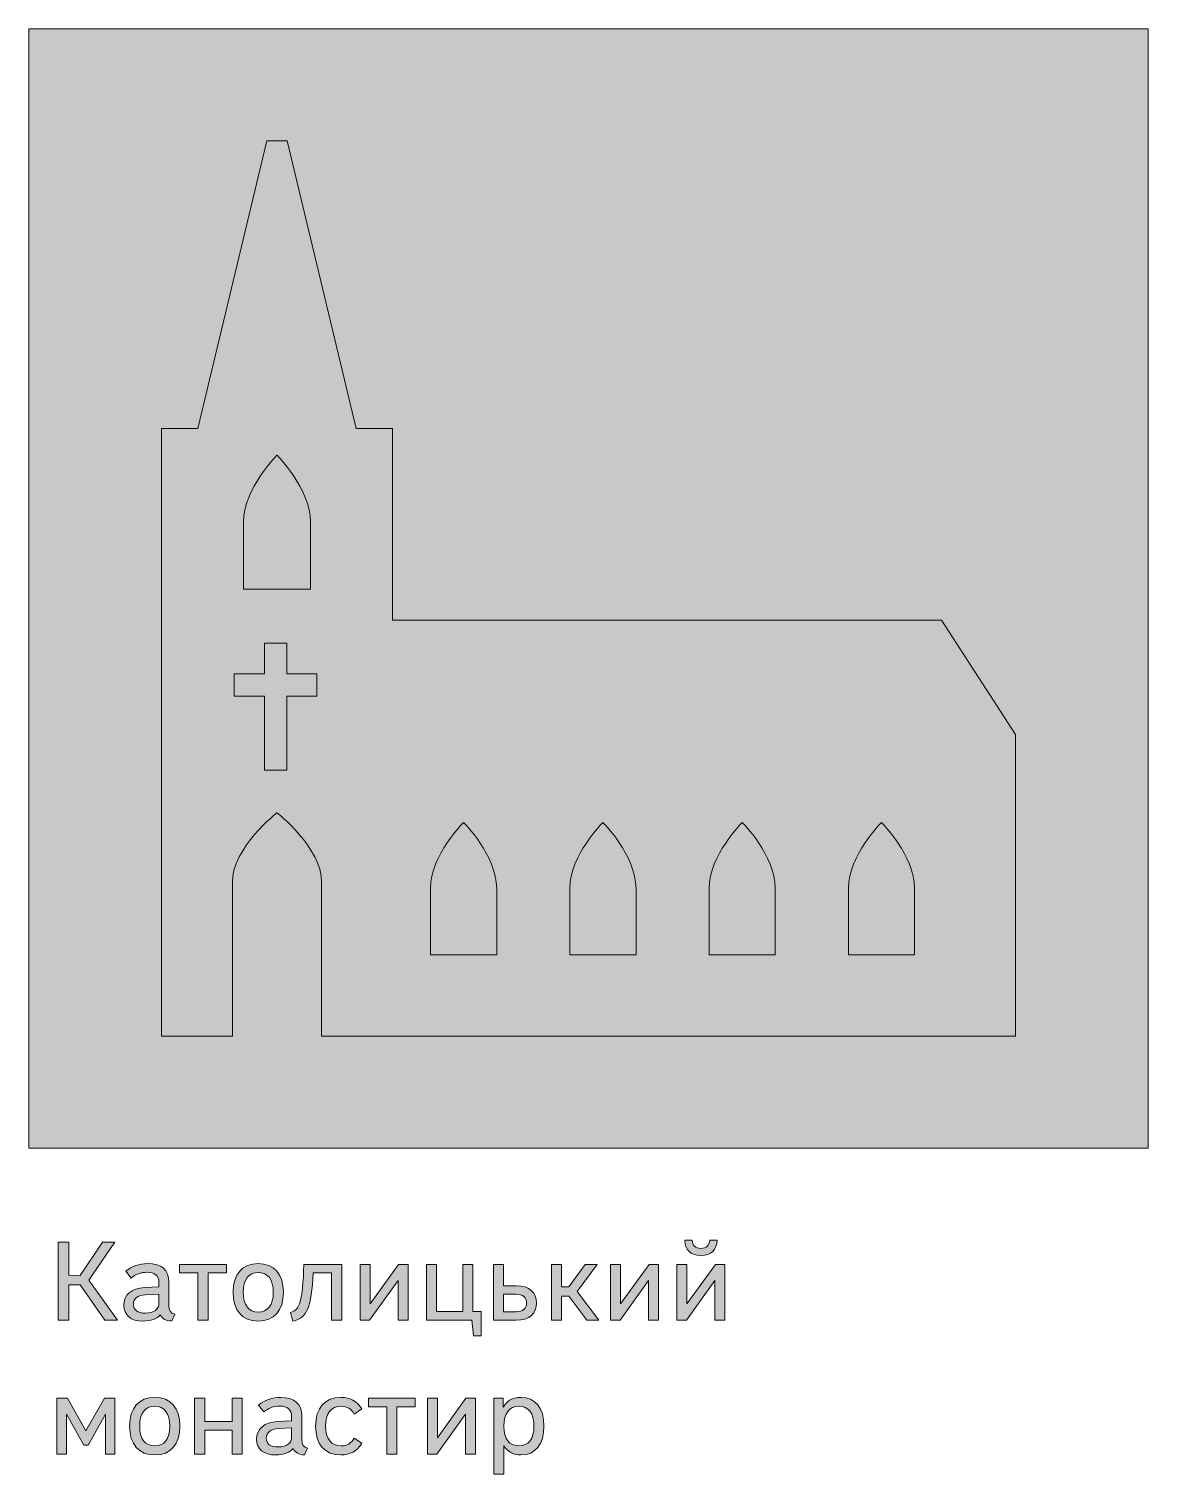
# Model space of a CAD drawing. Header units: millimetres. Extents: x -1334 to 1514, y -1037 to 10.
# Drawn here: x -26.3 to 73.7, y -291.1 to -162 of the extents above; entities that cross this region are included whole.
import ezdxf

# ---------------------------------------------------------------- set-up
doc = ezdxf.new("R2010")
doc.units = ezdxf.units.MM
doc.header["$MEASUREMENT"] = 0
doc.layers.add('bg', color=7, linetype='Continuous', lineweight=0)
doc.layers.add('icons', color=7, linetype='Continuous', lineweight=0)

# ---------------------------------------------------------------- blocks, each defined once
blk = doc.blocks.new('Block_45')
at = {"layer": 'icons', "true_color": 0x231f20, "transparency": 33554687}
h = blk.add_hatch(color=250, dxfattribs=at)
h.dxf.hatch_style = 2
edge = h.paths.add_edge_path()
edge.add_spline(control_points=[(-23.67, -270.4), (-23.67, -270.4), (-22.73, -270.4), (-22.73, -270.4), (-22.73, -270.4), (-22.73, -273.37), (-22.73, -273.37), (-22.73, -273.37), (-21.73, -273.38), (-21.73, -273.38), (-21.73, -273.38), (-19.73, -270.4), (-19.73, -270.4), (-19.73, -270.4), (-18.62, -270.4), (-18.62, -270.4), (-18.62, -270.4), (-20.95, -273.8), (-20.95, -273.8), (-20.95, -273.8), (-18.39, -277.38), (-18.39, -277.38), (-18.39, -277.38), (-19.52, -277.38), (-19.52, -277.38), (-19.52, -277.38), (-21.72, -274.23), (-21.72, -274.23), (-21.72, -274.23), (-22.73, -274.22), (-22.73, -274.22), (-22.73, -274.22), (-22.73, -277.38), (-22.73, -277.38), (-22.73, -277.38), (-23.67, -277.38), (-23.67, -277.38), (-23.67, -277.38), (-23.67, -270.4), (-23.67, -270.4)], knot_values=[0, 0, 0, 0, 1, 1, 1, 2, 2, 2, 3, 3, 3, 4, 4, 4, 5, 5, 5, 6, 6, 6, 7, 7, 7, 8, 8, 8, 9, 9, 9, 10, 10, 10, 11, 11, 11, 12, 12, 12, 13, 13, 13, 13], degree=3, periodic=0)
h = blk.add_hatch(color=250, dxfattribs=at)
h.dxf.hatch_style = 2
edge = h.paths.add_edge_path()
edge.add_spline(control_points=[(32.31, -270.23), (32.31, -270.23), (32.97, -270.23), (32.97, -270.23), (32.98, -270.7), (33.26, -270.96), (33.75, -270.96), (34.24, -270.96), (34.51, -270.7), (34.53, -270.23), (34.53, -270.23), (35.19, -270.23), (35.19, -270.23), (35.19, -271.09), (34.66, -271.6), (33.75, -271.6), (32.83, -271.6), (32.31, -271.09), (32.31, -270.23)], knot_values=[0, 0, 0, 0, 1, 1, 1, 2, 2, 2, 3, 3, 3, 4, 4, 4, 5, 5, 5, 6, 6, 6, 6], degree=3, periodic=0)
edge = h.paths.add_edge_path()
edge.add_spline(control_points=[(35.04, -272.4), (35.04, -272.4), (35.89, -272.4), (35.89, -272.4), (35.89, -272.4), (35.89, -277.38), (35.89, -277.38), (35.89, -277.38), (34.99, -277.38), (34.99, -277.38), (34.99, -277.38), (34.99, -273.83), (34.99, -273.83), (34.99, -273.83), (32.45, -277.38), (32.45, -277.38), (32.45, -277.38), (31.6, -277.38), (31.6, -277.38), (31.6, -277.38), (31.6, -272.4), (31.6, -272.4), (31.6, -272.4), (32.5, -272.4), (32.5, -272.4), (32.5, -272.4), (32.5, -275.93), (32.5, -275.93), (32.5, -275.93), (35.04, -272.4), (35.04, -272.4)], knot_values=[0, 0, 0, 0, 1, 1, 1, 2, 2, 2, 3, 3, 3, 4, 4, 4, 5, 5, 5, 6, 6, 6, 7, 7, 7, 8, 8, 8, 9, 9, 9, 10, 10, 10, 10], degree=3, periodic=0)
h = blk.add_hatch(color=250, dxfattribs=at)
h.dxf.hatch_style = 2
edge = h.paths.add_edge_path()
edge.add_spline(control_points=[(-15.88, -275.11), (-16.57, -275.14), (-16.96, -275.46), (-16.96, -275.96), (-16.96, -276.47), (-16.59, -276.75), (-15.88, -276.75), (-15.12, -276.75), (-14.68, -276.42), (-14.68, -275.82), (-14.68, -275.82), (-14.68, -275.05), (-14.68, -275.05), (-14.68, -275.05), (-15.88, -275.11), (-15.88, -275.11)], knot_values=[0, 0, 0, 0, 1, 1, 1, 2, 2, 2, 3, 3, 3, 4, 4, 4, 5, 5, 5, 5], degree=3, periodic=0)
edge = h.paths.add_edge_path()
edge.add_spline(control_points=[(-17.63, -273.01), (-17.1, -272.56), (-16.45, -272.32), (-15.67, -272.32), (-14.45, -272.32), (-13.79, -272.9), (-13.79, -273.96), (-13.79, -273.96), (-13.79, -276.12), (-13.79, -276.12), (-13.79, -276.53), (-13.6, -276.79), (-13.27, -276.85), (-13.27, -276.85), (-13.54, -277.45), (-13.54, -277.45), (-14.03, -277.45), (-14.38, -277.25), (-14.56, -276.89), (-14.82, -277.24), (-15.4, -277.46), (-16.09, -277.46), (-17.2, -277.46), (-17.81, -276.93), (-17.81, -276.05), (-17.81, -275.12), (-17.13, -274.53), (-15.96, -274.47), (-15.96, -274.47), (-14.68, -274.4), (-14.68, -274.4), (-14.68, -274.4), (-14.68, -273.99), (-14.68, -273.99), (-14.68, -273.42), (-15.06, -273.1), (-15.75, -273.1), (-16.28, -273.1), (-16.78, -273.27), (-17.17, -273.61), (-17.17, -273.61), (-17.63, -273.01), (-17.63, -273.01)], knot_values=[0, 0, 0, 0, 1, 1, 1, 2, 2, 2, 3, 3, 3, 4, 4, 4, 5, 5, 5, 6, 6, 6, 7, 7, 7, 8, 8, 8, 9, 9, 9, 10, 10, 10, 11, 11, 11, 12, 12, 12, 13, 13, 13, 14, 14, 14, 14], degree=3, periodic=0)
h = blk.add_hatch(color=250, dxfattribs=at)
h.dxf.hatch_style = 2
edge = h.paths.add_edge_path()
edge.add_spline(control_points=[(-12.83, -272.4), (-12.83, -272.4), (-8.65, -272.4), (-8.65, -272.4), (-8.65, -272.4), (-8.65, -273.16), (-8.65, -273.16), (-8.65, -273.16), (-10.29, -273.16), (-10.29, -273.16), (-10.29, -273.16), (-10.29, -277.38), (-10.29, -277.38), (-10.29, -277.38), (-11.19, -277.38), (-11.19, -277.38), (-11.19, -277.38), (-11.19, -273.16), (-11.19, -273.16), (-11.19, -273.16), (-12.83, -273.16), (-12.83, -273.16), (-12.83, -273.16), (-12.83, -272.4), (-12.83, -272.4)], knot_values=[0, 0, 0, 0, 1, 1, 1, 2, 2, 2, 3, 3, 3, 4, 4, 4, 5, 5, 5, 6, 6, 6, 7, 7, 7, 8, 8, 8, 8], degree=3, periodic=0)
h = blk.add_hatch(color=250, dxfattribs=at)
h.dxf.hatch_style = 2
edge = h.paths.add_edge_path()
edge.add_spline(control_points=[(-5.81, -276.65), (-4.94, -276.65), (-4.46, -276.03), (-4.46, -274.89), (-4.46, -273.73), (-4.94, -273.12), (-5.81, -273.12), (-6.67, -273.12), (-7.15, -273.73), (-7.15, -274.89), (-7.15, -276.03), (-6.67, -276.65), (-5.81, -276.65)], knot_values=[0, 0, 0, 0, 1, 1, 1, 2, 2, 2, 3, 3, 3, 4, 4, 4, 4], degree=3, periodic=0)
edge = h.paths.add_edge_path()
edge.add_spline(control_points=[(-5.81, -277.46), (-7.23, -277.46), (-8.05, -276.52), (-8.05, -274.89), (-8.05, -273.25), (-7.23, -272.32), (-5.81, -272.32), (-4.38, -272.32), (-3.56, -273.25), (-3.56, -274.89), (-3.56, -276.52), (-4.38, -277.46), (-5.81, -277.46)], knot_values=[0, 0, 0, 0, 1, 1, 1, 2, 2, 2, 3, 3, 3, 4, 4, 4, 4], degree=3, periodic=0)
h = blk.add_hatch(color=250, dxfattribs=at)
h.dxf.hatch_style = 2
edge = h.paths.add_edge_path()
edge.add_spline(control_points=[(-2.92, -276.7), (-2.06, -276.44), (-1.86, -275.75), (-1.72, -272.4), (-1.72, -272.4), (1.65, -272.4), (1.65, -272.4), (1.65, -272.4), (1.65, -277.38), (1.65, -277.38), (1.65, -277.38), (0.75, -277.38), (0.75, -277.38), (0.75, -277.38), (0.75, -273.16), (0.75, -273.16), (0.75, -273.16), (-0.91, -273.16), (-0.91, -273.16), (-1.04, -276.25), (-1.42, -277.14), (-2.72, -277.48), (-2.72, -277.48), (-2.92, -276.7), (-2.92, -276.7)], knot_values=[0, 0, 0, 0, 1, 1, 1, 2, 2, 2, 3, 3, 3, 4, 4, 4, 5, 5, 5, 6, 6, 6, 7, 7, 7, 8, 8, 8, 8], degree=3, periodic=0)
h = blk.add_hatch(color=250, dxfattribs=at)
h.dxf.hatch_style = 2
edge = h.paths.add_edge_path()
edge.add_spline(control_points=[(6.74, -272.4), (6.74, -272.4), (7.59, -272.4), (7.59, -272.4), (7.59, -272.4), (7.59, -277.38), (7.59, -277.38), (7.59, -277.38), (6.69, -277.38), (6.69, -277.38), (6.69, -277.38), (6.69, -273.83), (6.69, -273.83), (6.69, -273.83), (4.15, -277.38), (4.15, -277.38), (4.15, -277.38), (3.3, -277.38), (3.3, -277.38), (3.3, -277.38), (3.3, -272.4), (3.3, -272.4), (3.3, -272.4), (4.2, -272.4), (4.2, -272.4), (4.2, -272.4), (4.2, -275.93), (4.2, -275.93), (4.2, -275.93), (6.74, -272.4), (6.74, -272.4)], knot_values=[0, 0, 0, 0, 1, 1, 1, 2, 2, 2, 3, 3, 3, 4, 4, 4, 5, 5, 5, 6, 6, 6, 7, 7, 7, 8, 8, 8, 9, 9, 9, 10, 10, 10, 10], degree=3, periodic=0)
h = blk.add_hatch(color=250, dxfattribs=at)
h.dxf.hatch_style = 2
edge = h.paths.add_edge_path()
edge.add_spline(control_points=[(13.42, -278.77), (13.42, -278.77), (13.27, -277.38), (13.27, -277.38), (13.27, -277.38), (9.23, -277.38), (9.23, -277.38), (9.23, -277.38), (9.23, -272.4), (9.23, -272.4), (9.23, -272.4), (10.13, -272.4), (10.13, -272.4), (10.13, -272.4), (10.13, -276.6), (10.13, -276.6), (10.13, -276.6), (12.47, -276.6), (12.47, -276.6), (12.47, -276.6), (12.47, -272.4), (12.47, -272.4), (12.47, -272.4), (13.37, -272.4), (13.37, -272.4), (13.37, -272.4), (13.37, -276.6), (13.37, -276.6), (13.37, -276.6), (14.11, -276.6), (14.11, -276.6), (14.11, -276.6), (14.11, -278.77), (14.11, -278.77), (14.11, -278.77), (13.42, -278.77), (13.42, -278.77)], knot_values=[0, 0, 0, 0, 1, 1, 1, 2, 2, 2, 3, 3, 3, 4, 4, 4, 5, 5, 5, 6, 6, 6, 7, 7, 7, 8, 8, 8, 9, 9, 9, 10, 10, 10, 11, 11, 11, 12, 12, 12, 12], degree=3, periodic=0)
h = blk.add_hatch(color=250, dxfattribs=at)
h.dxf.hatch_style = 2
edge = h.paths.add_edge_path()
edge.add_spline(control_points=[(17.24, -276.63), (17.84, -276.63), (18.17, -276.34), (18.17, -275.85), (18.17, -275.35), (17.84, -275.06), (17.24, -275.06), (17.24, -275.06), (16.11, -275.06), (16.11, -275.06), (16.11, -275.06), (16.11, -276.63), (16.11, -276.63), (16.11, -276.63), (17.24, -276.63), (17.24, -276.63)], knot_values=[0, 0, 0, 0, 1, 1, 1, 2, 2, 2, 3, 3, 3, 4, 4, 4, 5, 5, 5, 5], degree=3, periodic=0)
edge = h.paths.add_edge_path()
edge.add_spline(control_points=[(19.07, -275.85), (19.07, -276.82), (18.41, -277.38), (17.24, -277.38), (17.24, -277.38), (15.21, -277.38), (15.21, -277.38), (15.21, -277.38), (15.21, -272.4), (15.21, -272.4), (15.21, -272.4), (16.11, -272.4), (16.11, -272.4), (16.11, -272.4), (16.11, -274.31), (16.11, -274.31), (16.11, -274.31), (17.24, -274.31), (17.24, -274.31), (18.41, -274.31), (19.07, -274.87), (19.07, -275.85)], knot_values=[0, 0, 0, 0, 1, 1, 1, 2, 2, 2, 3, 3, 3, 4, 4, 4, 5, 5, 5, 6, 6, 6, 7, 7, 7, 7], degree=3, periodic=0)
h = blk.add_hatch(color=250, dxfattribs=at)
h.dxf.hatch_style = 2
edge = h.paths.add_edge_path()
edge.add_spline(control_points=[(21.29, -275.22), (21.29, -275.22), (21.29, -277.38), (21.29, -277.38), (21.29, -277.38), (20.39, -277.38), (20.39, -277.38), (20.39, -277.38), (20.39, -272.4), (20.39, -272.4), (20.39, -272.4), (21.29, -272.4), (21.29, -272.4), (21.29, -272.4), (21.29, -274.4), (21.29, -274.4), (21.29, -274.4), (21.96, -274.4), (21.96, -274.4), (21.96, -274.4), (23.42, -272.4), (23.42, -272.4), (23.42, -272.4), (24.48, -272.4), (24.48, -272.4), (24.48, -272.4), (22.69, -274.81), (22.69, -274.81), (22.69, -274.81), (24.62, -277.38), (24.62, -277.38), (24.62, -277.38), (23.56, -277.38), (23.56, -277.38), (23.56, -277.38), (21.96, -275.22), (21.96, -275.22), (21.96, -275.22), (21.29, -275.22), (21.29, -275.22)], knot_values=[0, 0, 0, 0, 1, 1, 1, 2, 2, 2, 3, 3, 3, 4, 4, 4, 5, 5, 5, 6, 6, 6, 7, 7, 7, 8, 8, 8, 9, 9, 9, 10, 10, 10, 11, 11, 11, 12, 12, 12, 13, 13, 13, 13], degree=3, periodic=0)
h = blk.add_hatch(color=250, dxfattribs=at)
h.dxf.hatch_style = 2
edge = h.paths.add_edge_path()
edge.add_spline(control_points=[(29.11, -272.4), (29.11, -272.4), (29.96, -272.4), (29.96, -272.4), (29.96, -272.4), (29.96, -277.38), (29.96, -277.38), (29.96, -277.38), (29.06, -277.38), (29.06, -277.38), (29.06, -277.38), (29.06, -273.83), (29.06, -273.83), (29.06, -273.83), (26.52, -277.38), (26.52, -277.38), (26.52, -277.38), (25.67, -277.38), (25.67, -277.38), (25.67, -277.38), (25.67, -272.4), (25.67, -272.4), (25.67, -272.4), (26.57, -272.4), (26.57, -272.4), (26.57, -272.4), (26.57, -275.93), (26.57, -275.93), (26.57, -275.93), (29.11, -272.4), (29.11, -272.4)], knot_values=[0, 0, 0, 0, 1, 1, 1, 2, 2, 2, 3, 3, 3, 4, 4, 4, 5, 5, 5, 6, 6, 6, 7, 7, 7, 8, 8, 8, 9, 9, 9, 10, 10, 10, 10], degree=3, periodic=0)
h = blk.add_hatch(color=250, dxfattribs=at)
h.dxf.hatch_style = 2
edge = h.paths.add_edge_path()
edge.add_spline(control_points=[(-21.39, -288.54), (-21.39, -288.54), (-22.95, -285.78), (-22.95, -285.78), (-22.95, -285.78), (-22.94, -289.34), (-22.94, -289.34), (-22.94, -289.34), (-23.79, -289.34), (-23.79, -289.34), (-23.79, -289.34), (-23.79, -284.36), (-23.79, -284.36), (-23.79, -284.36), (-22.86, -284.36), (-22.86, -284.36), (-22.86, -284.36), (-21.2, -287.27), (-21.2, -287.27), (-21.2, -287.27), (-19.55, -284.36), (-19.55, -284.36), (-19.55, -284.36), (-18.61, -284.36), (-18.61, -284.36), (-18.61, -284.36), (-18.61, -289.34), (-18.61, -289.34), (-18.61, -289.34), (-19.46, -289.34), (-19.46, -289.34), (-19.46, -289.34), (-19.46, -285.78), (-19.46, -285.78), (-19.46, -285.78), (-21.01, -288.54), (-21.01, -288.54), (-21.01, -288.54), (-21.39, -288.54), (-21.39, -288.54)], knot_values=[0, 0, 0, 0, 1, 1, 1, 2, 2, 2, 3, 3, 3, 4, 4, 4, 5, 5, 5, 6, 6, 6, 7, 7, 7, 8, 8, 8, 9, 9, 9, 10, 10, 10, 11, 11, 11, 12, 12, 12, 13, 13, 13, 13], degree=3, periodic=0)
h = blk.add_hatch(color=250, dxfattribs=at)
h.dxf.hatch_style = 2
edge = h.paths.add_edge_path()
edge.add_spline(control_points=[(-15.05, -288.61), (-14.19, -288.61), (-13.71, -287.99), (-13.71, -286.85), (-13.71, -285.69), (-14.19, -285.07), (-15.05, -285.07), (-15.92, -285.07), (-16.4, -285.69), (-16.4, -286.85), (-16.4, -287.99), (-15.92, -288.61), (-15.05, -288.61)], knot_values=[0, 0, 0, 0, 1, 1, 1, 2, 2, 2, 3, 3, 3, 4, 4, 4, 4], degree=3, periodic=0)
edge = h.paths.add_edge_path()
edge.add_spline(control_points=[(-15.05, -289.42), (-16.48, -289.42), (-17.3, -288.48), (-17.3, -286.85), (-17.3, -285.21), (-16.48, -284.28), (-15.05, -284.28), (-13.63, -284.28), (-12.81, -285.21), (-12.81, -286.85), (-12.81, -288.48), (-13.63, -289.42), (-15.05, -289.42)], knot_values=[0, 0, 0, 0, 1, 1, 1, 2, 2, 2, 3, 3, 3, 4, 4, 4, 4], degree=3, periodic=0)
h = blk.add_hatch(color=250, dxfattribs=at)
h.dxf.hatch_style = 2
edge = h.paths.add_edge_path()
edge.add_spline(control_points=[(-10.59, -289.34), (-10.59, -289.34), (-11.49, -289.34), (-11.49, -289.34), (-11.49, -289.34), (-11.49, -284.36), (-11.49, -284.36), (-11.49, -284.36), (-10.59, -284.36), (-10.59, -284.36), (-10.59, -284.36), (-10.59, -286.43), (-10.59, -286.43), (-10.59, -286.43), (-8.15, -286.43), (-8.15, -286.43), (-8.15, -286.43), (-8.15, -284.36), (-8.15, -284.36), (-8.15, -284.36), (-7.25, -284.36), (-7.25, -284.36), (-7.25, -284.36), (-7.25, -289.34), (-7.25, -289.34), (-7.25, -289.34), (-8.15, -289.34), (-8.15, -289.34), (-8.15, -289.34), (-8.15, -287.2), (-8.15, -287.2), (-8.15, -287.2), (-10.59, -287.2), (-10.59, -287.2), (-10.59, -287.2), (-10.59, -289.34), (-10.59, -289.34)], knot_values=[0, 0, 0, 0, 1, 1, 1, 2, 2, 2, 3, 3, 3, 4, 4, 4, 5, 5, 5, 6, 6, 6, 7, 7, 7, 8, 8, 8, 9, 9, 9, 10, 10, 10, 11, 11, 11, 12, 12, 12, 12], degree=3, periodic=0)
h = blk.add_hatch(color=250, dxfattribs=at)
h.dxf.hatch_style = 2
edge = h.paths.add_edge_path()
edge.add_spline(control_points=[(-4.01, -287.07), (-4.7, -287.1), (-5.09, -287.41), (-5.09, -287.92), (-5.09, -288.43), (-4.72, -288.71), (-4.01, -288.71), (-3.25, -288.71), (-2.82, -288.38), (-2.82, -287.77), (-2.82, -287.77), (-2.82, -287.01), (-2.82, -287.01), (-2.82, -287.01), (-4.01, -287.07), (-4.01, -287.07)], knot_values=[0, 0, 0, 0, 1, 1, 1, 2, 2, 2, 3, 3, 3, 4, 4, 4, 5, 5, 5, 5], degree=3, periodic=0)
edge = h.paths.add_edge_path()
edge.add_spline(control_points=[(-5.77, -284.96), (-5.23, -284.52), (-4.58, -284.28), (-3.8, -284.28), (-2.58, -284.28), (-1.92, -284.85), (-1.92, -285.92), (-1.92, -285.92), (-1.92, -288.08), (-1.92, -288.08), (-1.92, -288.49), (-1.73, -288.75), (-1.4, -288.81), (-1.4, -288.81), (-1.67, -289.41), (-1.67, -289.41), (-2.16, -289.41), (-2.51, -289.21), (-2.69, -288.85), (-2.96, -289.2), (-3.53, -289.42), (-4.22, -289.42), (-5.33, -289.42), (-5.95, -288.89), (-5.95, -288.01), (-5.95, -287.08), (-5.26, -286.49), (-4.09, -286.43), (-4.09, -286.43), (-2.82, -286.36), (-2.82, -286.36), (-2.82, -286.36), (-2.82, -285.95), (-2.82, -285.95), (-2.82, -285.38), (-3.19, -285.05), (-3.88, -285.05), (-4.41, -285.05), (-4.91, -285.23), (-5.3, -285.57), (-5.3, -285.57), (-5.77, -284.96), (-5.77, -284.96)], knot_values=[0, 0, 0, 0, 1, 1, 1, 2, 2, 2, 3, 3, 3, 4, 4, 4, 5, 5, 5, 6, 6, 6, 7, 7, 7, 8, 8, 8, 9, 9, 9, 10, 10, 10, 11, 11, 11, 12, 12, 12, 13, 13, 13, 14, 14, 14, 14], degree=3, periodic=0)
h = blk.add_hatch(color=250, dxfattribs=at)
h.dxf.hatch_style = 2
edge = h.paths.add_edge_path()
edge.add_spline(control_points=[(0.21, -286.85), (0.21, -287.97), (0.73, -288.62), (1.61, -288.62), (2.13, -288.62), (2.49, -288.39), (2.78, -287.91), (2.78, -287.91), (3.45, -288.38), (3.45, -288.38), (3.01, -289.08), (2.42, -289.42), (1.57, -289.42), (0.13, -289.42), (-0.68, -288.47), (-0.68, -286.85), (-0.68, -285.21), (0.14, -284.28), (1.57, -284.28), (2.41, -284.28), (3.01, -284.6), (3.45, -285.3), (3.45, -285.3), (2.78, -285.78), (2.78, -285.78), (2.5, -285.3), (2.13, -285.07), (1.61, -285.07), (0.72, -285.07), (0.21, -285.72), (0.21, -286.85)], knot_values=[0, 0, 0, 0, 1, 1, 1, 2, 2, 2, 3, 3, 3, 4, 4, 4, 5, 5, 5, 6, 6, 6, 7, 7, 7, 8, 8, 8, 9, 9, 9, 10, 10, 10, 10], degree=3, periodic=0)
h = blk.add_hatch(color=250, dxfattribs=at)
h.dxf.hatch_style = 2
edge = h.paths.add_edge_path()
edge.add_spline(control_points=[(4.05, -284.36), (4.05, -284.36), (8.23, -284.36), (8.23, -284.36), (8.23, -284.36), (8.23, -285.12), (8.23, -285.12), (8.23, -285.12), (6.59, -285.12), (6.59, -285.12), (6.59, -285.12), (6.59, -289.34), (6.59, -289.34), (6.59, -289.34), (5.69, -289.34), (5.69, -289.34), (5.69, -289.34), (5.69, -285.12), (5.69, -285.12), (5.69, -285.12), (4.05, -285.12), (4.05, -285.12), (4.05, -285.12), (4.05, -284.36), (4.05, -284.36)], knot_values=[0, 0, 0, 0, 1, 1, 1, 2, 2, 2, 3, 3, 3, 4, 4, 4, 5, 5, 5, 6, 6, 6, 7, 7, 7, 8, 8, 8, 8], degree=3, periodic=0)
h = blk.add_hatch(color=250, dxfattribs=at)
h.dxf.hatch_style = 2
edge = h.paths.add_edge_path()
edge.add_spline(control_points=[(12.75, -284.36), (12.75, -284.36), (13.6, -284.36), (13.6, -284.36), (13.6, -284.36), (13.6, -289.34), (13.6, -289.34), (13.6, -289.34), (12.7, -289.34), (12.7, -289.34), (12.7, -289.34), (12.7, -285.79), (12.7, -285.79), (12.7, -285.79), (10.16, -289.34), (10.16, -289.34), (10.16, -289.34), (9.31, -289.34), (9.31, -289.34), (9.31, -289.34), (9.31, -284.36), (9.31, -284.36), (9.31, -284.36), (10.21, -284.36), (10.21, -284.36), (10.21, -284.36), (10.21, -287.89), (10.21, -287.89), (10.21, -287.89), (12.75, -284.36), (12.75, -284.36)], knot_values=[0, 0, 0, 0, 1, 1, 1, 2, 2, 2, 3, 3, 3, 4, 4, 4, 5, 5, 5, 6, 6, 6, 7, 7, 7, 8, 8, 8, 9, 9, 9, 10, 10, 10, 10], degree=3, periodic=0)
h = blk.add_hatch(color=250, dxfattribs=at)
h.dxf.hatch_style = 2
edge = h.paths.add_edge_path()
edge.add_spline(control_points=[(17.48, -285.07), (16.62, -285.07), (16.14, -285.69), (16.14, -286.85), (16.14, -287.99), (16.62, -288.61), (17.48, -288.61), (18.35, -288.61), (18.83, -287.99), (18.83, -286.85), (18.83, -285.7), (18.35, -285.07), (17.48, -285.07)], knot_values=[0, 0, 0, 0, 1, 1, 1, 2, 2, 2, 3, 3, 3, 4, 4, 4, 4], degree=3, periodic=0)
edge = h.paths.add_edge_path()
edge.add_spline(control_points=[(17.66, -284.28), (18.97, -284.28), (19.72, -285.21), (19.72, -286.85), (19.72, -288.48), (18.98, -289.42), (17.66, -289.42), (16.96, -289.42), (16.45, -289.13), (16.14, -288.59), (16.14, -288.59), (16.14, -291.13), (16.14, -291.13), (16.14, -291.13), (15.24, -291.13), (15.24, -291.13), (15.24, -291.13), (15.24, -284.36), (15.24, -284.36), (15.24, -284.36), (16.09, -284.36), (16.09, -284.36), (16.09, -284.36), (16.09, -285.15), (16.09, -285.15), (16.4, -284.58), (16.93, -284.28), (17.66, -284.28)], knot_values=[0, 0, 0, 0, 1, 1, 1, 2, 2, 2, 3, 3, 3, 4, 4, 4, 5, 5, 5, 6, 6, 6, 7, 7, 7, 8, 8, 8, 9, 9, 9, 9], degree=3, periodic=0)
at = {"layer": 'icons'}
for points, knots in [([(-23.67, -270.4), (-23.67, -270.4), (-22.73, -270.4), (-22.73, -270.4), (-22.73, -270.4), (-22.73, -273.37), (-22.73, -273.37), (-22.73, -273.37), (-21.73, -273.38), (-21.73, -273.38), (-21.73, -273.38), (-19.73, -270.4), (-19.73, -270.4), (-19.73, -270.4), (-18.62, -270.4), (-18.62, -270.4), (-18.62, -270.4), (-20.95, -273.8), (-20.95, -273.8), (-20.95, -273.8), (-18.39, -277.38), (-18.39, -277.38), (-18.39, -277.38), (-19.52, -277.38), (-19.52, -277.38), (-19.52, -277.38), (-21.72, -274.23), (-21.72, -274.23), (-21.72, -274.23), (-22.73, -274.22), (-22.73, -274.22), (-22.73, -274.22), (-22.73, -277.38), (-22.73, -277.38), (-22.73, -277.38), (-23.67, -277.38), (-23.67, -277.38), (-23.67, -277.38), (-23.67, -270.4), (-23.67, -270.4)], [0, 0, 0, 0, 1, 1, 1, 2, 2, 2, 3, 3, 3, 4, 4, 4, 5, 5, 5, 6, 6, 6, 7, 7, 7, 8, 8, 8, 9, 9, 9, 10, 10, 10, 11, 11, 11, 12, 12, 12, 13, 13, 13, 13]), ([(32.31, -270.23), (32.31, -270.23), (32.97, -270.23), (32.97, -270.23), (32.98, -270.7), (33.26, -270.96), (33.75, -270.96), (34.24, -270.96), (34.51, -270.7), (34.53, -270.23), (34.53, -270.23), (35.19, -270.23), (35.19, -270.23), (35.19, -271.09), (34.66, -271.6), (33.75, -271.6), (32.83, -271.6), (32.31, -271.09), (32.31, -270.23)], [0, 0, 0, 0, 1, 1, 1, 2, 2, 2, 3, 3, 3, 4, 4, 4, 5, 5, 5, 6, 6, 6, 6]), ([(-17.63, -273.01), (-17.1, -272.56), (-16.45, -272.32), (-15.67, -272.32), (-14.45, -272.32), (-13.79, -272.9), (-13.79, -273.96), (-13.79, -273.96), (-13.79, -276.12), (-13.79, -276.12), (-13.79, -276.53), (-13.6, -276.79), (-13.27, -276.85), (-13.27, -276.85), (-13.54, -277.45), (-13.54, -277.45), (-14.03, -277.45), (-14.38, -277.25), (-14.56, -276.89), (-14.82, -277.24), (-15.4, -277.46), (-16.09, -277.46), (-17.2, -277.46), (-17.81, -276.93), (-17.81, -276.05), (-17.81, -275.12), (-17.13, -274.53), (-15.96, -274.47), (-15.96, -274.47), (-14.68, -274.4), (-14.68, -274.4), (-14.68, -274.4), (-14.68, -273.99), (-14.68, -273.99), (-14.68, -273.42), (-15.06, -273.1), (-15.75, -273.1), (-16.28, -273.1), (-16.78, -273.27), (-17.17, -273.61), (-17.17, -273.61), (-17.63, -273.01), (-17.63, -273.01)], [0, 0, 0, 0, 1, 1, 1, 2, 2, 2, 3, 3, 3, 4, 4, 4, 5, 5, 5, 6, 6, 6, 7, 7, 7, 8, 8, 8, 9, 9, 9, 10, 10, 10, 11, 11, 11, 12, 12, 12, 13, 13, 13, 14, 14, 14, 14]), ([(-12.83, -272.4), (-12.83, -272.4), (-8.65, -272.4), (-8.65, -272.4), (-8.65, -272.4), (-8.65, -273.16), (-8.65, -273.16), (-8.65, -273.16), (-10.29, -273.16), (-10.29, -273.16), (-10.29, -273.16), (-10.29, -277.38), (-10.29, -277.38), (-10.29, -277.38), (-11.19, -277.38), (-11.19, -277.38), (-11.19, -277.38), (-11.19, -273.16), (-11.19, -273.16), (-11.19, -273.16), (-12.83, -273.16), (-12.83, -273.16), (-12.83, -273.16), (-12.83, -272.4), (-12.83, -272.4)], [0, 0, 0, 0, 1, 1, 1, 2, 2, 2, 3, 3, 3, 4, 4, 4, 5, 5, 5, 6, 6, 6, 7, 7, 7, 8, 8, 8, 8]), ([(-5.81, -277.46), (-7.23, -277.46), (-8.05, -276.52), (-8.05, -274.89), (-8.05, -273.25), (-7.23, -272.32), (-5.81, -272.32), (-4.38, -272.32), (-3.56, -273.25), (-3.56, -274.89), (-3.56, -276.52), (-4.38, -277.46), (-5.81, -277.46)], [0, 0, 0, 0, 1, 1, 1, 2, 2, 2, 3, 3, 3, 4, 4, 4, 4]), ([(-2.92, -276.7), (-2.06, -276.44), (-1.86, -275.75), (-1.72, -272.4), (-1.72, -272.4), (1.65, -272.4), (1.65, -272.4), (1.65, -272.4), (1.65, -277.38), (1.65, -277.38), (1.65, -277.38), (0.75, -277.38), (0.75, -277.38), (0.75, -277.38), (0.75, -273.16), (0.75, -273.16), (0.75, -273.16), (-0.91, -273.16), (-0.91, -273.16), (-1.04, -276.25), (-1.42, -277.14), (-2.72, -277.48), (-2.72, -277.48), (-2.92, -276.7), (-2.92, -276.7)], [0, 0, 0, 0, 1, 1, 1, 2, 2, 2, 3, 3, 3, 4, 4, 4, 5, 5, 5, 6, 6, 6, 7, 7, 7, 8, 8, 8, 8]), ([(6.74, -272.4), (6.74, -272.4), (7.59, -272.4), (7.59, -272.4), (7.59, -272.4), (7.59, -277.38), (7.59, -277.38), (7.59, -277.38), (6.69, -277.38), (6.69, -277.38), (6.69, -277.38), (6.69, -273.83), (6.69, -273.83), (6.69, -273.83), (4.15, -277.38), (4.15, -277.38), (4.15, -277.38), (3.3, -277.38), (3.3, -277.38), (3.3, -277.38), (3.3, -272.4), (3.3, -272.4), (3.3, -272.4), (4.2, -272.4), (4.2, -272.4), (4.2, -272.4), (4.2, -275.93), (4.2, -275.93), (4.2, -275.93), (6.74, -272.4), (6.74, -272.4)], [0, 0, 0, 0, 1, 1, 1, 2, 2, 2, 3, 3, 3, 4, 4, 4, 5, 5, 5, 6, 6, 6, 7, 7, 7, 8, 8, 8, 9, 9, 9, 10, 10, 10, 10]), ([(13.42, -278.77), (13.42, -278.77), (13.27, -277.38), (13.27, -277.38), (13.27, -277.38), (9.23, -277.38), (9.23, -277.38), (9.23, -277.38), (9.23, -272.4), (9.23, -272.4), (9.23, -272.4), (10.13, -272.4), (10.13, -272.4), (10.13, -272.4), (10.13, -276.6), (10.13, -276.6), (10.13, -276.6), (12.47, -276.6), (12.47, -276.6), (12.47, -276.6), (12.47, -272.4), (12.47, -272.4), (12.47, -272.4), (13.37, -272.4), (13.37, -272.4), (13.37, -272.4), (13.37, -276.6), (13.37, -276.6), (13.37, -276.6), (14.11, -276.6), (14.11, -276.6), (14.11, -276.6), (14.11, -278.77), (14.11, -278.77), (14.11, -278.77), (13.42, -278.77), (13.42, -278.77)], [0, 0, 0, 0, 1, 1, 1, 2, 2, 2, 3, 3, 3, 4, 4, 4, 5, 5, 5, 6, 6, 6, 7, 7, 7, 8, 8, 8, 9, 9, 9, 10, 10, 10, 11, 11, 11, 12, 12, 12, 12]), ([(19.07, -275.85), (19.07, -276.82), (18.41, -277.38), (17.24, -277.38), (17.24, -277.38), (15.21, -277.38), (15.21, -277.38), (15.21, -277.38), (15.21, -272.4), (15.21, -272.4), (15.21, -272.4), (16.11, -272.4), (16.11, -272.4), (16.11, -272.4), (16.11, -274.31), (16.11, -274.31), (16.11, -274.31), (17.24, -274.31), (17.24, -274.31), (18.41, -274.31), (19.07, -274.87), (19.07, -275.85)], [0, 0, 0, 0, 1, 1, 1, 2, 2, 2, 3, 3, 3, 4, 4, 4, 5, 5, 5, 6, 6, 6, 7, 7, 7, 7]), ([(21.29, -275.22), (21.29, -275.22), (21.29, -277.38), (21.29, -277.38), (21.29, -277.38), (20.39, -277.38), (20.39, -277.38), (20.39, -277.38), (20.39, -272.4), (20.39, -272.4), (20.39, -272.4), (21.29, -272.4), (21.29, -272.4), (21.29, -272.4), (21.29, -274.4), (21.29, -274.4), (21.29, -274.4), (21.96, -274.4), (21.96, -274.4), (21.96, -274.4), (23.42, -272.4), (23.42, -272.4), (23.42, -272.4), (24.48, -272.4), (24.48, -272.4), (24.48, -272.4), (22.69, -274.81), (22.69, -274.81), (22.69, -274.81), (24.62, -277.38), (24.62, -277.38), (24.62, -277.38), (23.56, -277.38), (23.56, -277.38), (23.56, -277.38), (21.96, -275.22), (21.96, -275.22), (21.96, -275.22), (21.29, -275.22), (21.29, -275.22)], [0, 0, 0, 0, 1, 1, 1, 2, 2, 2, 3, 3, 3, 4, 4, 4, 5, 5, 5, 6, 6, 6, 7, 7, 7, 8, 8, 8, 9, 9, 9, 10, 10, 10, 11, 11, 11, 12, 12, 12, 13, 13, 13, 13]), ([(29.11, -272.4), (29.11, -272.4), (29.96, -272.4), (29.96, -272.4), (29.96, -272.4), (29.96, -277.38), (29.96, -277.38), (29.96, -277.38), (29.06, -277.38), (29.06, -277.38), (29.06, -277.38), (29.06, -273.83), (29.06, -273.83), (29.06, -273.83), (26.52, -277.38), (26.52, -277.38), (26.52, -277.38), (25.67, -277.38), (25.67, -277.38), (25.67, -277.38), (25.67, -272.4), (25.67, -272.4), (25.67, -272.4), (26.57, -272.4), (26.57, -272.4), (26.57, -272.4), (26.57, -275.93), (26.57, -275.93), (26.57, -275.93), (29.11, -272.4), (29.11, -272.4)], [0, 0, 0, 0, 1, 1, 1, 2, 2, 2, 3, 3, 3, 4, 4, 4, 5, 5, 5, 6, 6, 6, 7, 7, 7, 8, 8, 8, 9, 9, 9, 10, 10, 10, 10]), ([(35.04, -272.4), (35.04, -272.4), (35.89, -272.4), (35.89, -272.4), (35.89, -272.4), (35.89, -277.38), (35.89, -277.38), (35.89, -277.38), (34.99, -277.38), (34.99, -277.38), (34.99, -277.38), (34.99, -273.83), (34.99, -273.83), (34.99, -273.83), (32.45, -277.38), (32.45, -277.38), (32.45, -277.38), (31.6, -277.38), (31.6, -277.38), (31.6, -277.38), (31.6, -272.4), (31.6, -272.4), (31.6, -272.4), (32.5, -272.4), (32.5, -272.4), (32.5, -272.4), (32.5, -275.93), (32.5, -275.93), (32.5, -275.93), (35.04, -272.4), (35.04, -272.4)], [0, 0, 0, 0, 1, 1, 1, 2, 2, 2, 3, 3, 3, 4, 4, 4, 5, 5, 5, 6, 6, 6, 7, 7, 7, 8, 8, 8, 9, 9, 9, 10, 10, 10, 10]), ([(-5.81, -276.65), (-4.94, -276.65), (-4.46, -276.03), (-4.46, -274.89), (-4.46, -273.73), (-4.94, -273.12), (-5.81, -273.12), (-6.67, -273.12), (-7.15, -273.73), (-7.15, -274.89), (-7.15, -276.03), (-6.67, -276.65), (-5.81, -276.65)], [0, 0, 0, 0, 1, 1, 1, 2, 2, 2, 3, 3, 3, 4, 4, 4, 4]), ([(-15.88, -275.11), (-16.57, -275.14), (-16.96, -275.46), (-16.96, -275.96), (-16.96, -276.47), (-16.59, -276.75), (-15.88, -276.75), (-15.12, -276.75), (-14.68, -276.42), (-14.68, -275.82), (-14.68, -275.82), (-14.68, -275.05), (-14.68, -275.05), (-14.68, -275.05), (-15.88, -275.11), (-15.88, -275.11)], [0, 0, 0, 0, 1, 1, 1, 2, 2, 2, 3, 3, 3, 4, 4, 4, 5, 5, 5, 5]), ([(17.24, -276.63), (17.84, -276.63), (18.17, -276.34), (18.17, -275.85), (18.17, -275.35), (17.84, -275.06), (17.24, -275.06), (17.24, -275.06), (16.11, -275.06), (16.11, -275.06), (16.11, -275.06), (16.11, -276.63), (16.11, -276.63), (16.11, -276.63), (17.24, -276.63), (17.24, -276.63)], [0, 0, 0, 0, 1, 1, 1, 2, 2, 2, 3, 3, 3, 4, 4, 4, 5, 5, 5, 5]), ([(-21.39, -288.54), (-21.39, -288.54), (-22.95, -285.78), (-22.95, -285.78), (-22.95, -285.78), (-22.94, -289.34), (-22.94, -289.34), (-22.94, -289.34), (-23.79, -289.34), (-23.79, -289.34), (-23.79, -289.34), (-23.79, -284.36), (-23.79, -284.36), (-23.79, -284.36), (-22.86, -284.36), (-22.86, -284.36), (-22.86, -284.36), (-21.2, -287.27), (-21.2, -287.27), (-21.2, -287.27), (-19.55, -284.36), (-19.55, -284.36), (-19.55, -284.36), (-18.61, -284.36), (-18.61, -284.36), (-18.61, -284.36), (-18.61, -289.34), (-18.61, -289.34), (-18.61, -289.34), (-19.46, -289.34), (-19.46, -289.34), (-19.46, -289.34), (-19.46, -285.78), (-19.46, -285.78), (-19.46, -285.78), (-21.01, -288.54), (-21.01, -288.54), (-21.01, -288.54), (-21.39, -288.54), (-21.39, -288.54)], [0, 0, 0, 0, 1, 1, 1, 2, 2, 2, 3, 3, 3, 4, 4, 4, 5, 5, 5, 6, 6, 6, 7, 7, 7, 8, 8, 8, 9, 9, 9, 10, 10, 10, 11, 11, 11, 12, 12, 12, 13, 13, 13, 13]), ([(-15.05, -289.42), (-16.48, -289.42), (-17.3, -288.48), (-17.3, -286.85), (-17.3, -285.21), (-16.48, -284.28), (-15.05, -284.28), (-13.63, -284.28), (-12.81, -285.21), (-12.81, -286.85), (-12.81, -288.48), (-13.63, -289.42), (-15.05, -289.42)], [0, 0, 0, 0, 1, 1, 1, 2, 2, 2, 3, 3, 3, 4, 4, 4, 4]), ([(-15.05, -288.61), (-14.19, -288.61), (-13.71, -287.99), (-13.71, -286.85), (-13.71, -285.69), (-14.19, -285.07), (-15.05, -285.07), (-15.92, -285.07), (-16.4, -285.69), (-16.4, -286.85), (-16.4, -287.99), (-15.92, -288.61), (-15.05, -288.61)], [0, 0, 0, 0, 1, 1, 1, 2, 2, 2, 3, 3, 3, 4, 4, 4, 4]), ([(-10.59, -289.34), (-10.59, -289.34), (-11.49, -289.34), (-11.49, -289.34), (-11.49, -289.34), (-11.49, -284.36), (-11.49, -284.36), (-11.49, -284.36), (-10.59, -284.36), (-10.59, -284.36), (-10.59, -284.36), (-10.59, -286.43), (-10.59, -286.43), (-10.59, -286.43), (-8.15, -286.43), (-8.15, -286.43), (-8.15, -286.43), (-8.15, -284.36), (-8.15, -284.36), (-8.15, -284.36), (-7.25, -284.36), (-7.25, -284.36), (-7.25, -284.36), (-7.25, -289.34), (-7.25, -289.34), (-7.25, -289.34), (-8.15, -289.34), (-8.15, -289.34), (-8.15, -289.34), (-8.15, -287.2), (-8.15, -287.2), (-8.15, -287.2), (-10.59, -287.2), (-10.59, -287.2), (-10.59, -287.2), (-10.59, -289.34), (-10.59, -289.34)], [0, 0, 0, 0, 1, 1, 1, 2, 2, 2, 3, 3, 3, 4, 4, 4, 5, 5, 5, 6, 6, 6, 7, 7, 7, 8, 8, 8, 9, 9, 9, 10, 10, 10, 11, 11, 11, 12, 12, 12, 12]), ([(-5.77, -284.96), (-5.23, -284.52), (-4.58, -284.28), (-3.8, -284.28), (-2.58, -284.28), (-1.92, -284.85), (-1.92, -285.92), (-1.92, -285.92), (-1.92, -288.08), (-1.92, -288.08), (-1.92, -288.49), (-1.73, -288.75), (-1.4, -288.81), (-1.4, -288.81), (-1.67, -289.41), (-1.67, -289.41), (-2.16, -289.41), (-2.51, -289.21), (-2.69, -288.85), (-2.96, -289.2), (-3.53, -289.42), (-4.22, -289.42), (-5.33, -289.42), (-5.95, -288.89), (-5.95, -288.01), (-5.95, -287.08), (-5.26, -286.49), (-4.09, -286.43), (-4.09, -286.43), (-2.82, -286.36), (-2.82, -286.36), (-2.82, -286.36), (-2.82, -285.95), (-2.82, -285.95), (-2.82, -285.38), (-3.19, -285.05), (-3.88, -285.05), (-4.41, -285.05), (-4.91, -285.23), (-5.3, -285.57), (-5.3, -285.57), (-5.77, -284.96), (-5.77, -284.96)], [0, 0, 0, 0, 1, 1, 1, 2, 2, 2, 3, 3, 3, 4, 4, 4, 5, 5, 5, 6, 6, 6, 7, 7, 7, 8, 8, 8, 9, 9, 9, 10, 10, 10, 11, 11, 11, 12, 12, 12, 13, 13, 13, 14, 14, 14, 14]), ([(0.21, -286.85), (0.21, -287.97), (0.73, -288.62), (1.61, -288.62), (2.13, -288.62), (2.49, -288.39), (2.78, -287.91), (2.78, -287.91), (3.45, -288.38), (3.45, -288.38), (3.01, -289.08), (2.42, -289.42), (1.57, -289.42), (0.13, -289.42), (-0.68, -288.47), (-0.68, -286.85), (-0.68, -285.21), (0.14, -284.28), (1.57, -284.28), (2.41, -284.28), (3.01, -284.6), (3.45, -285.3), (3.45, -285.3), (2.78, -285.78), (2.78, -285.78), (2.5, -285.3), (2.13, -285.07), (1.61, -285.07), (0.72, -285.07), (0.21, -285.72), (0.21, -286.85)], [0, 0, 0, 0, 1, 1, 1, 2, 2, 2, 3, 3, 3, 4, 4, 4, 5, 5, 5, 6, 6, 6, 7, 7, 7, 8, 8, 8, 9, 9, 9, 10, 10, 10, 10]), ([(4.05, -284.36), (4.05, -284.36), (8.23, -284.36), (8.23, -284.36), (8.23, -284.36), (8.23, -285.12), (8.23, -285.12), (8.23, -285.12), (6.59, -285.12), (6.59, -285.12), (6.59, -285.12), (6.59, -289.34), (6.59, -289.34), (6.59, -289.34), (5.69, -289.34), (5.69, -289.34), (5.69, -289.34), (5.69, -285.12), (5.69, -285.12), (5.69, -285.12), (4.05, -285.12), (4.05, -285.12), (4.05, -285.12), (4.05, -284.36), (4.05, -284.36)], [0, 0, 0, 0, 1, 1, 1, 2, 2, 2, 3, 3, 3, 4, 4, 4, 5, 5, 5, 6, 6, 6, 7, 7, 7, 8, 8, 8, 8]), ([(12.75, -284.36), (12.75, -284.36), (13.6, -284.36), (13.6, -284.36), (13.6, -284.36), (13.6, -289.34), (13.6, -289.34), (13.6, -289.34), (12.7, -289.34), (12.7, -289.34), (12.7, -289.34), (12.7, -285.79), (12.7, -285.79), (12.7, -285.79), (10.16, -289.34), (10.16, -289.34), (10.16, -289.34), (9.31, -289.34), (9.31, -289.34), (9.31, -289.34), (9.31, -284.36), (9.31, -284.36), (9.31, -284.36), (10.21, -284.36), (10.21, -284.36), (10.21, -284.36), (10.21, -287.89), (10.21, -287.89), (10.21, -287.89), (12.75, -284.36), (12.75, -284.36)], [0, 0, 0, 0, 1, 1, 1, 2, 2, 2, 3, 3, 3, 4, 4, 4, 5, 5, 5, 6, 6, 6, 7, 7, 7, 8, 8, 8, 9, 9, 9, 10, 10, 10, 10]), ([(17.66, -284.28), (18.97, -284.28), (19.72, -285.21), (19.72, -286.85), (19.72, -288.48), (18.98, -289.42), (17.66, -289.42), (16.96, -289.42), (16.45, -289.13), (16.14, -288.59), (16.14, -288.59), (16.14, -291.13), (16.14, -291.13), (16.14, -291.13), (15.24, -291.13), (15.24, -291.13), (15.24, -291.13), (15.24, -284.36), (15.24, -284.36), (15.24, -284.36), (16.09, -284.36), (16.09, -284.36), (16.09, -284.36), (16.09, -285.15), (16.09, -285.15), (16.4, -284.58), (16.93, -284.28), (17.66, -284.28)], [0, 0, 0, 0, 1, 1, 1, 2, 2, 2, 3, 3, 3, 4, 4, 4, 5, 5, 5, 6, 6, 6, 7, 7, 7, 8, 8, 8, 9, 9, 9, 9]), ([(17.48, -285.07), (16.62, -285.07), (16.14, -285.69), (16.14, -286.85), (16.14, -287.99), (16.62, -288.61), (17.48, -288.61), (18.35, -288.61), (18.83, -287.99), (18.83, -286.85), (18.83, -285.7), (18.35, -285.07), (17.48, -285.07)], [0, 0, 0, 0, 1, 1, 1, 2, 2, 2, 3, 3, 3, 4, 4, 4, 4]), ([(-4.01, -287.07), (-4.7, -287.1), (-5.09, -287.41), (-5.09, -287.92), (-5.09, -288.43), (-4.72, -288.71), (-4.01, -288.71), (-3.25, -288.71), (-2.82, -288.38), (-2.82, -287.77), (-2.82, -287.77), (-2.82, -287.01), (-2.82, -287.01), (-2.82, -287.01), (-4.01, -287.07), (-4.01, -287.07)], [0, 0, 0, 0, 1, 1, 1, 2, 2, 2, 3, 3, 3, 4, 4, 4, 5, 5, 5, 5])]:
    blk.add_open_spline(points, degree=3, knots=knots, dxfattribs=at)
blk = doc.blocks.new('Block_196')
at = {"layer": 'icons'}
for points, knots in [([(55.23, -214.83), (55.23, -214.83), (6.18, -214.83), (6.18, -214.83), (6.18, -214.83), (6.18, -197.71), (6.18, -197.71), (6.18, -197.71), (2.93, -197.71), (2.93, -197.71), (2.93, -197.71), (-3.23, -172), (-3.23, -172), (-3.23, -172), (-5.04, -172), (-5.04, -172), (-5.04, -172), (-11.19, -197.71), (-11.19, -197.71), (-11.19, -197.71), (-14.44, -197.71), (-14.44, -197.71), (-14.44, -197.71), (-14.44, -252), (-14.44, -252), (-14.44, -252), (-8.12, -252), (-8.12, -252), (-8.12, -252), (-8.12, -238.25), (-8.12, -238.25), (-8.12, -235.14), (-4.13, -232.04), (-4.13, -232.04), (-4.13, -232.04), (-0.14, -235.14), (-0.14, -238.25), (-0.14, -238.25), (-0.14, -252), (-0.14, -252), (-0.14, -252), (5.36, -252), (5.36, -252), (5.36, -252), (6.18, -252), (6.18, -252), (6.18, -252), (61.85, -252), (61.85, -252), (61.85, -252), (61.85, -225.04), (61.85, -225.04), (61.85, -225.04), (55.23, -214.83), (55.23, -214.83)], [0, 0, 0, 0, 1, 1, 1, 2, 2, 2, 3, 3, 3, 4, 4, 4, 5, 5, 5, 6, 6, 6, 7, 7, 7, 8, 8, 8, 9, 9, 9, 10, 10, 10, 11, 11, 11, 12, 12, 12, 13, 13, 13, 14, 14, 14, 15, 15, 15, 16, 16, 16, 17, 17, 17, 18, 18, 18, 18]), ([(-7.12, -206.08), (-7.12, -203.09), (-4.13, -200.09), (-4.13, -200.09), (-4.13, -200.09), (-1.14, -203.09), (-1.14, -206.08), (-1.14, -206.08), (-1.14, -212.07), (-1.14, -212.07), (-1.14, -212.07), (-7.12, -212.07), (-7.12, -212.07), (-7.12, -212.07), (-7.12, -206.08), (-7.12, -206.08)], [0, 0, 0, 0, 1, 1, 1, 2, 2, 2, 3, 3, 3, 4, 4, 4, 5, 5, 5, 5]), ([(-0.57, -221.63), (-0.57, -221.63), (-3.26, -221.63), (-3.26, -221.63), (-3.26, -221.63), (-3.26, -228.24), (-3.26, -228.24), (-3.26, -228.24), (-5.26, -228.24), (-5.26, -228.24), (-5.26, -228.24), (-5.26, -221.63), (-5.26, -221.63), (-5.26, -221.63), (-7.96, -221.63), (-7.96, -221.63), (-7.96, -221.63), (-7.96, -219.63), (-7.96, -219.63), (-7.96, -219.63), (-5.26, -219.63), (-5.26, -219.63), (-5.26, -219.63), (-5.26, -216.89), (-5.26, -216.89), (-5.26, -216.89), (-3.26, -216.89), (-3.26, -216.89), (-3.26, -216.89), (-3.26, -219.63), (-3.26, -219.63), (-3.26, -219.63), (-0.57, -219.63), (-0.57, -219.63), (-0.57, -219.63), (-0.57, -221.63), (-0.57, -221.63)], [0, 0, 0, 0, 1, 1, 1, 2, 2, 2, 3, 3, 3, 4, 4, 4, 5, 5, 5, 6, 6, 6, 7, 7, 7, 8, 8, 8, 9, 9, 9, 10, 10, 10, 11, 11, 11, 12, 12, 12, 12]), ([(15.5, -244.73), (15.5, -244.73), (9.58, -244.73), (9.58, -244.73), (9.58, -244.73), (9.58, -238.81), (9.58, -238.81), (9.58, -235.85), (12.54, -232.9), (12.54, -232.9), (12.54, -232.9), (15.5, -235.85), (15.5, -238.81), (15.5, -238.81), (15.5, -244.73), (15.5, -244.73)], [0, 0, 0, 0, 1, 1, 1, 2, 2, 2, 3, 3, 3, 4, 4, 4, 5, 5, 5, 5]), ([(27.95, -244.73), (27.95, -244.73), (22.03, -244.73), (22.03, -244.73), (22.03, -244.73), (22.03, -238.81), (22.03, -238.81), (22.03, -235.85), (24.99, -232.9), (24.99, -232.9), (24.99, -232.9), (27.95, -235.85), (27.95, -238.81), (27.95, -238.81), (27.95, -244.73), (27.95, -244.73)], [0, 0, 0, 0, 1, 1, 1, 2, 2, 2, 3, 3, 3, 4, 4, 4, 5, 5, 5, 5]), ([(40.39, -244.73), (40.39, -244.73), (34.48, -244.73), (34.48, -244.73), (34.48, -244.73), (34.48, -238.81), (34.48, -238.81), (34.48, -235.85), (37.44, -232.9), (37.44, -232.9), (37.44, -232.9), (40.39, -235.85), (40.39, -238.81), (40.39, -238.81), (40.39, -244.73), (40.39, -244.73)], [0, 0, 0, 0, 1, 1, 1, 2, 2, 2, 3, 3, 3, 4, 4, 4, 5, 5, 5, 5]), ([(52.84, -244.73), (52.84, -244.73), (46.93, -244.73), (46.93, -244.73), (46.93, -244.73), (46.93, -238.81), (46.93, -238.81), (46.93, -235.85), (49.88, -232.9), (49.88, -232.9), (49.88, -232.9), (52.84, -235.85), (52.84, -238.81), (52.84, -238.81), (52.84, -244.73), (52.84, -244.73)], [0, 0, 0, 0, 1, 1, 1, 2, 2, 2, 3, 3, 3, 4, 4, 4, 5, 5, 5, 5])]:
    blk.add_open_spline(points, degree=3, knots=knots, dxfattribs=at)
blk = doc.blocks.new('Block_195')
at = {"layer": 'icons'}
blk.add_blockref('Block_196', (0, 0), dxfattribs=at)

msp = doc.modelspace()

# ---------------------------------------------------------------- hatches: boundary and pattern name
at = {"layer": 'bg', "true_color": 0x592d2c, "transparency": 33554687}
h = msp.add_hatch(color=29, dxfattribs=at)
h.dxf.hatch_style = 2
h.paths.add_polyline_path([(73.7, -262), (-26.3, -262), (-26.3, -162), (73.7, -162)])

# ---------------------------------------------------------------- linework, layer by layer
at = {"layer": 'bg'}
msp.add_lwpolyline([(73.7, -262), (-26.3, -262), (-26.3, -162), (73.7, -162)], close=True, dxfattribs=at)

# ---------------------------------------------------------------- block references
at = {"layer": 'icons'}
for name in ['Block_195', 'Block_45']:
    msp.add_blockref(name, (0, 0), dxfattribs=at)

doc.saveas('drawing.dxf')
